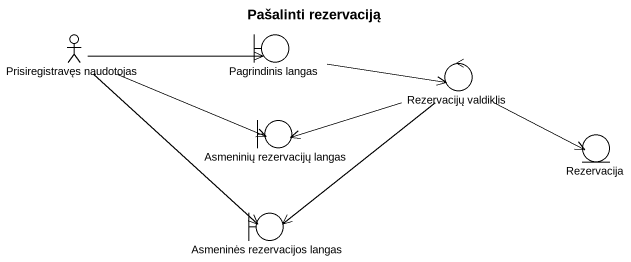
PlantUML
@startuml
title Pašalinti rezervaciją
actor "Prisiregistravęs naudotojas" as Prisiregistravęs_naudotojas
boundary "Pagrindinis langas" as Pagrindinis_langas
control "Rezervacijų valdiklis" as Rezervacijų_valdiklis
boundary "Asmeninių rezervacijų langas" as Asmeninių_rezervacijų_langas
entity Rezervacija
boundary "Asmeninės rezervacijos langas" as Asmeninės_rezervacijos
Prisiregistravęs_naudotojas -right-> Pagrindinis_langas
Prisiregistravęs_naudotojas -right-> Asmeninių_rezervacijų_langas
Prisiregistravęs_naudotojas --> Asmeninės_rezervacijos
Pagrindinis_langas -right-> Rezervacijų_valdiklis
Rezervacijų_valdiklis -left-> Asmeninių_rezervacijų_langas
Rezervacijų_valdiklis -right-> Rezervacija
Rezervacijų_valdiklis --> Asmeninės_rezervacijos
@enduml
